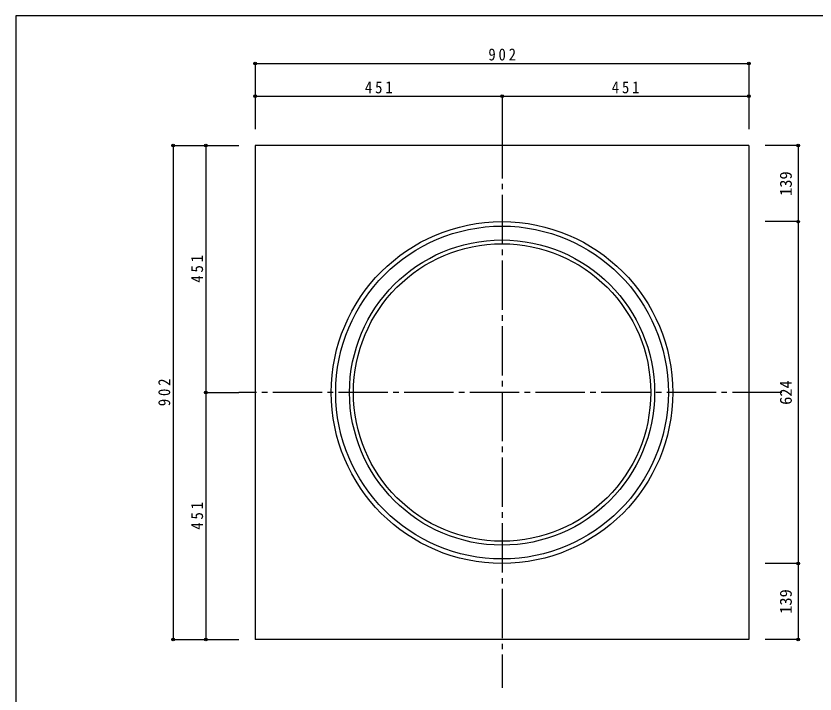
# Model space of a CAD drawing. Units: millimetres on the paper, enlarged 100 times, with parts at other scales. Extents: x -14200 to 14200, y -9940 to 9940.
# Drawn here: x -14200 to 406, y -2445 to 9940 of the extents above; entities that cross this region are included whole.
import ezdxf
from ezdxf.enums import TextEntityAlignment as Align

# ---------------------------------------------------------------- set-up
doc = ezdxf.new("R2010")
doc.units = ezdxf.units.MM
doc.header["$LTSCALE"] = 100
doc.header["$PDMODE"] = 32
doc.header["$PDSIZE"] = 50
doc.linetypes.add('CHAIN2', pattern=[12, 9, -1, 1, -1])
for name, color, linetype in [('0-0_0', 7, 'Continuous'), ('1-0', 7, 'Continuous'), ('1-8', 7, 'Continuous')]:
    doc.layers.add(name, color=color, linetype=linetype)
doc.styles.add('ＭＳ ゴシック', font='')
doc.styles.get('ＭＳ ゴシック').set_extended_font_data('MS Gothic')

msp = doc.modelspace()

# ---------------------------------------------------------------- linework, layer by layer
at = {"layer": '0-0_0'}
msp.add_lwpolyline([(-14200, -9940), (14200, -9940), (14200, 9940), (-14200, 9940)], close=True, dxfattribs=at)
at = {"layer": '1-0', "linetype": 'CHAIN2'}
for p, q in [((-5315.5, 7874.2), (-5315.5, -2334)), ((-203.5, 3062.2), (-10127.5, 3062.2))]:
    msp.add_line(p, q, dxfattribs=at)
at = {"layer": '1-0'}
for p, q in [((-803.5, 7574.2), (-803.5, -1449.8)), ((-803.5, -1449.8), (-9827.5, -1449.8))]:
    msp.add_line(p, q, dxfattribs=at)
msp.add_lwpolyline([(-803.5, 7574.2), (-9827.5, 7574.2), (-9827.5, -1449.8)], dxfattribs=at)
for radius in [3121, 3040, 2787.5, 2717.5]:
    msp.add_circle((-5315.5, 3062.2), radius, dxfattribs=at)
at = {"layer": '1-8'}
for p, q in [((-9827.5, 9074.2), (-803.5, 9074.2)), ((-9827.5, 9074.2), (-9827.5, 8474.2)), ((-803.5, 9074.2), (-803.5, 8474.2)), ((-9827.5, 8474.2), (-5315.5, 8474.2)), ((-9827.5, 8474.2), (-9827.5, 7874.2)), ((-5315.5, 8474.2), (-5315.5, 7874.2)), ((-5315.5, 8474.2), (-803.5, 8474.2)), ((-803.5, 8474.2), (-803.5, 7874.2)), ((-11327.5, 7574.2), (-11327.5, -1449.8)), ((-11327.5, 7574.2), (-10727.5, 7574.2)), ((-10727.5, 7574.2), (-10727.5, 3062.2)), ((-10727.5, 7574.2), (-10127.5, 7574.2)), ((96.5, 7574.2), (-503.5, 7574.2)), ((96.5, 7574.2), (96.5, 6183.2)), ((96.5, 6183.2), (-503.5, 6183.2)), ((96.5, 6183.2), (-503.5, 6183.2)), ((96.5, 6183.2), (96.5, -58.8)), ((-10727.5, 3062.2), (-10127.5, 3062.2)), ((-10727.5, 3062.2), (-10727.5, -1449.8)), ((96.5, -58.8), (-503.5, -58.8)), ((96.5, -58.8), (96.5, -1449.8)), ((-11327.5, -1449.8), (-10727.5, -1449.8)), ((-10727.5, -1449.8), (-10127.5, -1449.8)), ((96.5, -1449.8), (-503.5, -1449.8))]:
    msp.add_line(p, q, dxfattribs=at)
for p in [(-9827.5, 9074.2), (-803.5, 9074.2), (-9827.5, 8474.2), (-5315.5, 8474.2), (-803.5, 8474.2), (-11327.5, 7574.2), (-10727.5, 7574.2), (96.5, 7574.2), (96.5, 6183.2), (-10727.5, 3062.2), (96.5, -58.8), (-11327.5, -1449.8), (-10727.5, -1449.8), (96.5, -1449.8)]:
    msp.add_point(p, dxfattribs=at)

# ---------------------------------------------------------------- texts
at = {"layer": '1-8', "style": 'ＭＳ ゴシック'}
for s, p in [('139', (46.5, 6653.7)), ('624', (46.5, 2837.2)), ('139', (46.5, -979.3))]:
    msp.add_text(s, height=219.9, rotation=90, dxfattribs=at).set_placement(p, align=Align.BOTTOM_LEFT)
at = {"layer": '1-8', "char_height": 219.9, "attachment_point": 7, "style": 'ＭＳ ゴシック'}
for s, insert in [('\\T1.38;\\W0.9;902', (-5565.5, 9124.2)), ('\\T1.38;\\W0.9;451', (-7821.5, 8524.2)), ('\\T1.38;\\W0.9;451', (-3309.5, 8524.2))]:
    msp.add_mtext(s, dxfattribs=dict(at, insert=insert))
at = {"layer": '1-8', "char_height": 219.9, "attachment_point": 7, "rotation": 90, "style": 'ＭＳ ゴシック'}
for s, insert in [('\\T1.38;\\W0.9;451', (-10777.5, 5068.2)), ('\\T1.38;\\W0.9;902', (-11377.5, 2812.2)), ('\\T1.38;\\W0.9;451', (-10777.5, 556.2))]:
    msp.add_mtext(s, dxfattribs=dict(at, insert=insert))

doc.saveas('drawing.dxf')
